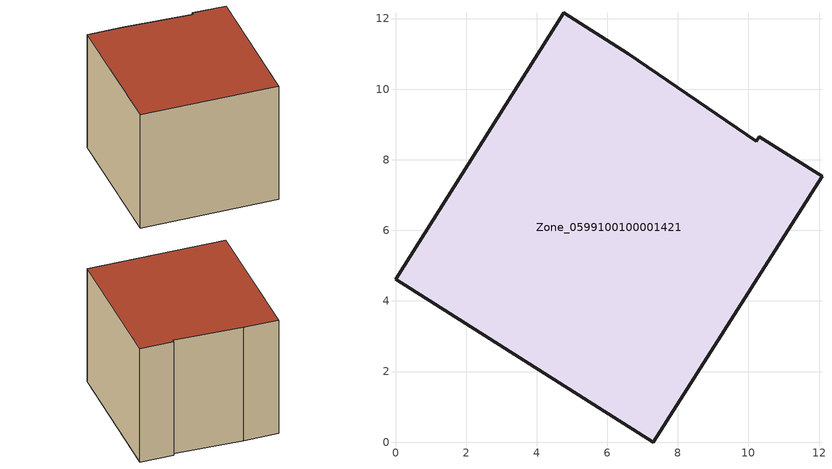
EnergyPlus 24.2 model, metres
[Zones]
Zone_0599100100001421
 floor ground (C_G): 4.77,12.16 6.6,11 10.22,8.52 10.31,8.66 12.08,7.54 7.31,0 0,4.62 z1.63
 wall outside (C_F): 12.08,7.54 10.31,8.66 10.22,8.52 6.6,11 4.77,12.16 0,4.62 7.31,0 12.08,7.54 z1.63:9.64
 roof outside (C_R): 6.6,11 4.77,12.16 0,4.62 7.31,0 12.08,7.54 10.31,8.66 10.22,8.52 z9.64
[BUILDING]
Pand.0599100100001421: North Axis=0; Terrain=City; Loads Convergence Tolerance Value=0.04; Temperature Convergence Tolerance Value=0.4; Solar Distribution=FullExterior; Maximum Number of Warmup Days=25; Minimum Number of Warmup Days=1
[Site:Location]
Rotterdam.The.Hague.AP_ZH_NLD Design_Conditions: Latitude=51.96; Longitude=4.45; Time Zone=1; Elevation=-4.5
[SITE:GROUNDTEMPERATURE:BUILDINGSURFACE]
18, 18, 18, 18, 18, 18, 18, 18, 18, 18, 18, 18
[MATERIAL] Thermal Absorptance=0.9; Solar Absorptance=0.7; Visible Absorptance=0.7
Name | Roughness | Thickness | Conductivity | Density | Specific Heat
G.TC.2015-2018 | MediumSmooth | 0.15 | 0.0428571 | 540 | 1210
F.TC.2015-2018 | Rough | 0.3 | 0.0666667 | 1920 | 840
R.TC.2015-2018 | MediumRough | 0.2 | 0.0333333 | 1500 | 1000
[CONSTRUCTION]
C_G: G.TC.2015-2018
C_F: F.TC.2015-2018
C_R: R.TC.2015-2018
[ZONE]
Zone_0599100100001421: Type=1; Multiplier=1; Ceiling Height=Autocalculate; Volume=Autocalculate; Floor Area=autocalculate; Part of Total Floor Area=Yes
[ZONEINFILTRATION:DESIGNFLOWRATE]
Infil_Zone_0599100100001421: Zone or ZoneList or Space or SpaceList=Zone_0599100100001421; Schedule=AlwaysOn; Design Flow Rate Calculation Method=Flow/Area; Flow Rate per Floor Area=0.0015; Constant Term Coefficient=1; Temperature Term Coefficient=0; Velocity Term Coefficient=0; Velocity Squared Term Coefficient=0
[HVACTEMPLATE:ZONE:IDEALLOADSAIRSYSTEM]
Zone_0599100100001421: Maximum Heating Supply Air Temperature=50; Minimum Cooling Supply Air Temperature=13; Maximum Heating Supply Air Humidity Ratio=0.0156; Minimum Cooling Supply Air Humidity Ratio=0.0077; Heating Limit=NoLimit; Cooling Limit=NoLimit; Dehumidification Control Type=ConstantSensibleHeatRatio; Cooling Sensible Heat Ratio=0.7; Dehumidification Setpoint=60; Humidification Control Type=None; Humidification Setpoint=30; Outdoor Air Method=None; Outdoor Air Flow Rate per Person=0.00944; Outdoor Air Flow Rate per Zone Floor Area=0; Outdoor Air Flow Rate per Zone=0; Demand Controlled Ventilation Type=None; Outdoor Air Economizer Type=NoEconomizer; Heat Recovery Type=None; Sensible Heat Recovery Effectiveness=0.7; Latent Heat Recovery Effectiveness=0.65
[ZONECONTROL:THERMOSTAT]
ThermostatControl_Zone_0599100100001421: Zone or ZoneList=Zone_0599100100001421; Control Type Schedule=DualSetpointControlType; Control 1=Thermostat_Zone_0599100100001421; Temperature Difference Between Cutout And Setpoint=0
[THERMOSTATSETPOINT:DUALSETPOINT]
Thermostat_Zone_0599100100001421: Heating Setpoint Temperature Schedule=HeatingSetpoint_Zone_0599100100001421; Cooling Setpoint Temperature Schedule=CoolingSetpoint_Zone_0599100100001421
[SCHEDULE:COMPACT]
HeatingSetpoint_Zone_0599100100001421: Through: 12/31, For: AllDays, Until: 24:00, 21
CoolingSetpoint_Zone_0599100100001421: Through: 12/31, For: AllDays, Until: 24:00, 24
DualSetpointControlType: Through: 12/31, For: AllDays, Until: 24:00, 4
AlwaysOn: Through: 12/31, For: AllDays, Until: 24:00, 1
